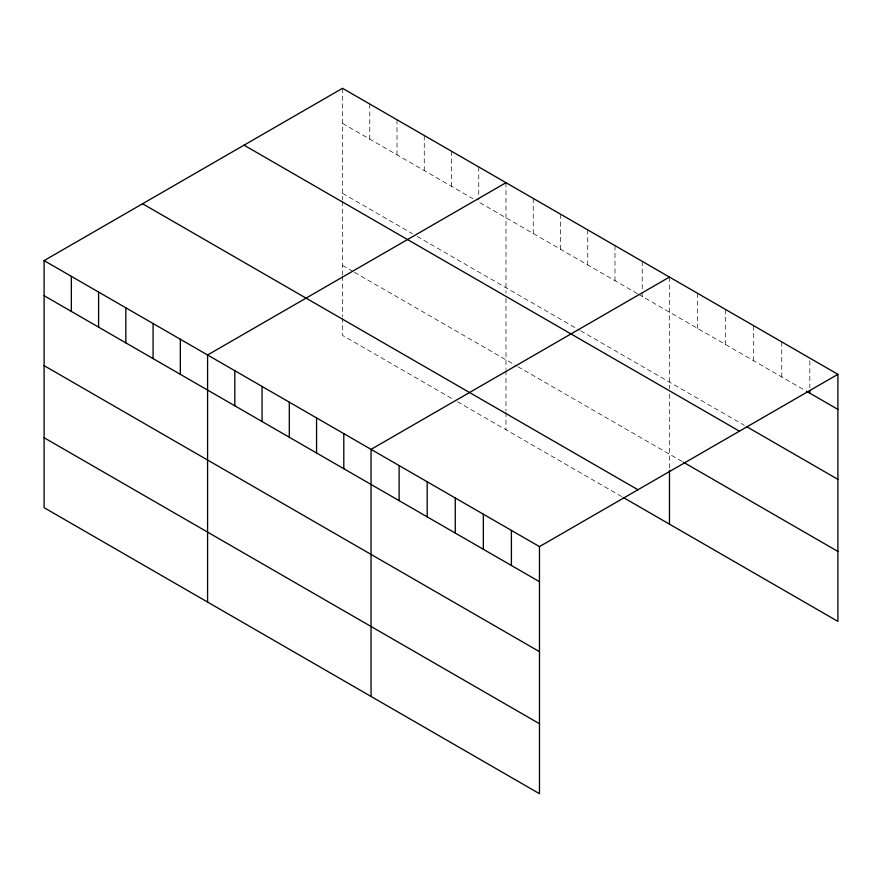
<?xml version="1.0" encoding="UTF-8"?>
<svg xmlns="http://www.w3.org/2000/svg" width="882" height="882" viewBox="0 0 882 882"><rect width="100%" height="100%" fill="white"/><g stroke="black" fill="none" stroke-linecap="round" stroke-linejoin="round"><path stroke-width="0.66" stroke-dasharray="4.41 3.31" d="M342.525 123.392L472.829 198.615M637.488 293.684L478.75 202.044L478.75 197.998M638.667 294.368L805.145 390.483M342.525 193.345L412.412 233.697M417.153 236.431L579.441 330.133M580.632 330.816L744.331 425.333M342.525 265.427L353.186 271.59M354.366 272.273L516.665 365.964M517.844 366.647L682.337 461.617M451.507 398.311L342.525 335.392L342.525 317.895M457.427 401.729L622.086 496.798M809.83 360.804L809.83 387.793M781.761 341.907L781.761 376.978M753.691 325.701L753.691 360.771M725.61 309.494L725.61 344.564M697.541 293.287L697.541 328.358M669.471 277.08L669.471 388.786M669.471 394.122L669.471 470.338M642.228 261.348L642.228 291.027M642.228 292.372L642.228 296.418M614.986 245.615L614.986 280.685M587.732 229.882L587.732 264.964M560.489 214.161L560.489 249.231M533.246 198.428L533.246 233.498M505.992 182.695L505.992 293.067M505.992 298.414L505.992 369.227M505.992 370.572L505.992 410.935M505.992 412.28L505.992 429.766M478.75 166.963L478.75 196.642M451.507 151.23L451.507 186.311M424.264 135.508L424.264 170.579M397.01 119.776L397.01 154.846M369.767 104.043L369.767 139.113M342.525 88.31L342.525 200.027M342.525 201.361L342.525 274.842M342.525 276.187L342.525 316.55"/><path stroke-width="1.32" d="M44.1 260.609L539.475 546.608L539.475 793.69L44.1 507.679L44.1 260.609L342.525 88.31L837.9 374.321L837.9 621.391L623.276 497.481M505.992 182.695L207.579 354.994L207.579 602.064M669.471 277.08L371.046 449.368L371.046 696.449M539.475 546.608L837.9 374.321M806.324 391.156L837.9 409.391M746.668 426.679L837.9 479.356M244.049 145.166L739.425 431.177M683.506 462.289L837.9 551.437M142.575 203.753L637.962 489.753M44.1 295.679L539.475 581.69M44.1 365.644L539.475 651.644M44.1 437.726L539.475 723.725M809.83 390.483L809.83 393.185M669.471 470.338L669.471 524.151M511.406 530.402L511.406 565.483M483.336 514.195L483.336 549.277M455.266 497.988L455.266 533.07M427.186 481.781L427.186 516.863M399.116 465.575L399.116 500.656M343.804 433.635L343.804 468.717M316.561 417.914L316.561 452.984M289.307 402.181L289.307 437.252M262.064 386.448L262.064 421.519M234.821 370.716L234.821 405.797M180.325 339.261L180.325 374.332M153.082 323.529L153.082 358.599M125.839 307.796L125.839 342.877M98.597 292.063L98.597 327.145M71.343 276.342L71.343 311.412"/></g></svg>
